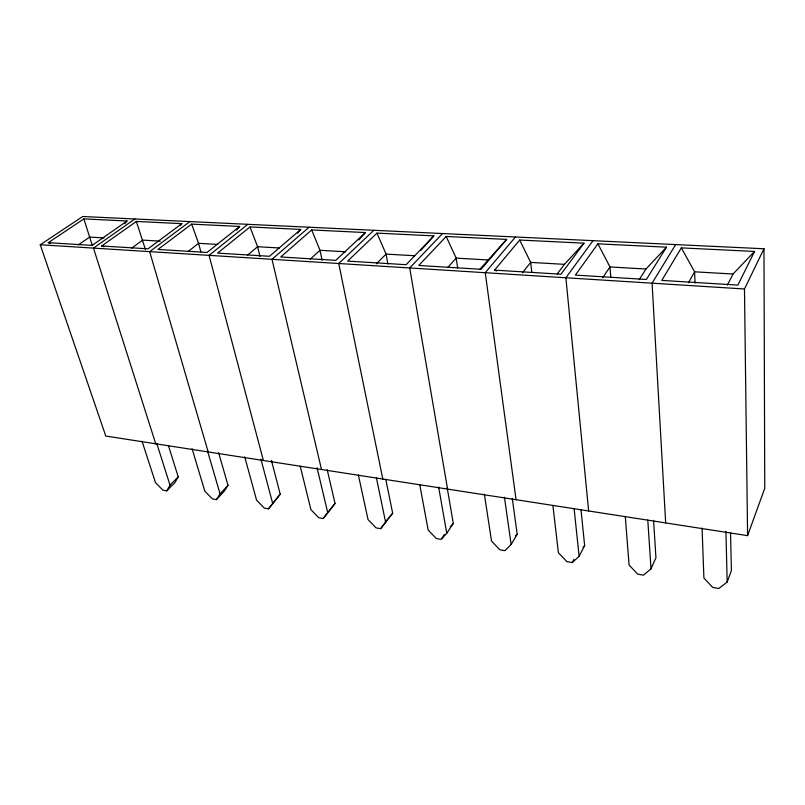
<?xml version="1.0" encoding="UTF-8"?>
<svg xmlns="http://www.w3.org/2000/svg" width="805" height="805" viewBox="0 0 805 805"><rect width="100%" height="100%" fill="white"/><g stroke="black" fill="none" stroke-linecap="round" stroke-linejoin="round"><path stroke-width="1.21" d="M747.593 535.637L764.75 488.313L763.975 248.765L82.734 216.505L40.25 244.76L105.787 436.048L747.593 535.637L744.474 288.985L763.975 248.765M702.061 528.03L703.912 578.02L712.697 587.419L718.785 588.495L727.167 582.065L731.393 570.534L730.568 532.97M625.284 516.478L629.077 565.009L637.691 574.146L643.447 575.162L651.024 568.823L655.934 557.764L653.569 520.362M754.577 251.442L737.883 285.091L661.78 280.412L681.322 247.88L754.577 251.442L733.043 274.022L727.398 285.101M552.904 505.61L558.388 552.713L566.841 561.618L572.285 562.574L579.127 556.325L584.651 545.689L580.989 509.686M572.285 562.574L573.945 559.394M688.486 282.696L694.614 271.818L681.322 247.88M142.042 441.231L155.496 482.648L162.952 490.175L166.766 490.849L170.026 485.174L178.207 476.892L168.597 446.081M178.207 476.892L174.927 482.557L166.766 490.849M484.369 494.119L491.523 541.081L499.814 549.765L504.966 550.67L511.145 544.502L517.213 534.279L512.262 498.375M675.687 244.579L652.08 283.179L665.675 522.928M666.48 247.165L646.385 279.466L575.364 275.099L597.914 243.835L666.48 247.165L645.962 269.021L639.24 279.657M192.073 448.667L204.842 491.231L212.429 498.919L216.424 499.633L220.067 493.878L228.006 485.324L218.638 452.692M228.006 485.324L224.343 491.07L216.424 499.633M419.697 484.429L428.159 530.062L436.3 538.525L441.18 539.39L446.765 533.302L453.306 523.461L447.167 487.639M441.834 538.404L444.461 534.47M602.613 277.775L609.999 266.958L645.962 269.021M244.7 456.807L256.594 500.227L264.312 508.106L268.508 508.841L280.221 494.159L271.406 460.339M280.221 494.159L268.508 508.841M358.356 474.93L368.046 519.607L376.046 527.869L380.674 528.684L387.628 519.205M380.674 528.684L392.659 513.198L385.786 479.327M593.013 240.665L565.875 277.765L588.646 510.974M584.007 243.16L560.974 274.213L494.542 270.128L519.688 240.041L584.007 243.16L564.406 264.342L557.221 273.962M300.235 466.246L310.931 509.676L318.78 517.736L323.187 518.521L335.041 503.437L327.172 469.617M335.041 503.437L323.187 518.521M522.405 272.804L530.676 262.4L564.406 264.342M388.352 518.34L392.659 513.198M515.452 236.992L485.254 272.704L516.065 499.714M124.735 223.74L127.069 220.993L83.881 218.9L48.27 242.687L50.564 243.402M506.627 239.407L481.068 269.303L418.781 265.469L446.171 236.479L506.627 239.407L479.941 269.202M180.25 225.531L181.86 223.649L136.357 221.445L101.651 245.978L103.966 246.692M236.489 230.119L239.669 226.457L191.65 224.122L158.001 249.439L207.026 252.458L239.669 226.457M297.437 233.188L300.748 229.415L250.013 226.96L217.592 253.102L269.504 256.292L300.748 229.415M358.819 239.93L365.379 232.554L311.686 229.948L280.693 256.986L335.755 260.367L365.379 232.554M420.824 250.375L433.885 235.875L376.961 233.118L347.639 261.102L406.143 264.694L433.885 235.875M447.952 267.24L456.183 258.123L487.88 259.945M450.116 526.943L453.306 523.461M442.529 233.541L409.705 267.964L447.57 489.078M515.442 536.039L517.213 534.279M376.368 263.768L386.078 254.098L414.686 255.738M373.852 230.29L338.754 263.507L382.818 479.035M582.951 547.259L584.651 545.689M310.277 259.119L319.998 250.305L345.697 251.784M309.05 227.221L271.999 259.311L321.507 469.516M247.407 255.245L257.59 246.722L279.355 247.97M247.809 224.323L209.069 255.366L263.386 460.5M187.988 251.583L198.573 243.331L217.742 244.428M189.839 221.576L149.66 251.633L208.193 451.937M181.86 223.649L148.019 248.826L101.651 245.978M131.728 248.111L142.666 240.121L160.235 241.128M134.888 218.97L93.471 248.101L155.727 443.797M127.069 220.993L92.193 245.394L48.27 242.687M78.407 244.821L89.637 237.073L103.926 237.898M733.043 274.022L694.614 271.818L695.027 283.129M40.25 244.76L744.474 288.985M494.542 270.128L496.876 270.963M597.914 243.835L609.999 266.958L610.754 276.97M519.688 240.041L530.676 262.4L531.813 272.382M446.171 236.479L456.183 258.123L457.653 268.025M376.961 233.118L386.078 254.098L387.869 263.99M311.686 229.948L319.998 250.305L322.081 260.146M250.013 226.96L257.59 246.722L259.935 256.453M191.65 224.122L198.573 243.331L200.848 251.814M136.357 221.445L145.494 249.711M156.794 443.515L170.026 485.174M92.303 245.455L83.881 218.9M207.549 451.062L220.067 493.878M260.961 459.323L272.573 503.014M317.039 467.685L327.716 512.604M376.368 477.717L385.706 522.687M438.634 487.035L446.765 533.302M504.443 497.218L511.145 544.502M574.136 508.901L579.127 556.325M647.784 519.97L651.024 568.823M725.939 531.391L727.167 582.065"/></g></svg>
